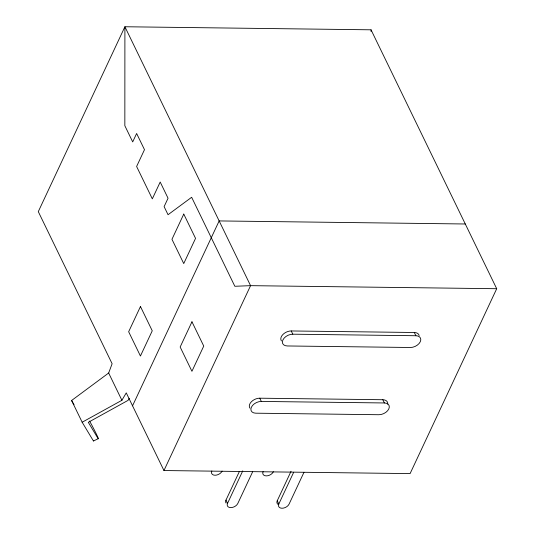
<?xml version="1.0" encoding="UTF-8"?>
<svg xmlns="http://www.w3.org/2000/svg" width="535" height="535" viewBox="0 0 535 535"><rect width="100%" height="100%" fill="white"/><g stroke="black" fill="none" stroke-linecap="round" stroke-linejoin="round"><path stroke-width="0.8" d="M371.036 31.478L371.043 29.813L124.902 26.75L38.293 211.633L112.123 363.74L108.658 373.015L71.603 400.494L82.163 422.242L92.314 439.135A12.74 0.502 62.2 0 0 93.625 440.86M132.546 405.811L219.149 220.928L465.289 223.991M163.957 470.539L250.567 285.657L124.902 26.75L124.842 125.718L132.693 141.902L136.632 133.496L144.49 149.68L136.612 166.485L152.321 198.846L160.199 182.04L168.05 198.224L164.111 206.624L168.043 214.716L191.644 197.281L234.838 286.278L250.567 285.657L496.707 288.719L410.098 473.602L163.957 470.539L126.26 392.871L121.9 400.294L82.163 422.242M226.084 503.101A5.832 3.718 -25.9 0 1 225.971 500.111L239.419 471.409M252.66 471.75L237.801 503.475A5.832 3.718 -25.9 0 1 230.705 507.615A5.832 3.718 -25.9 0 1 227.542 503.348L242.756 470.867M278.113 504.418A5.832 3.718 -25.9 0 1 277.25 500.747L291.047 471.295M303.94 472.392L289.081 504.11A5.832 3.718 -25.9 0 1 281.978 508.25A5.832 3.718 -25.9 0 1 278.822 503.983L293.682 472.265M129.243 398.348L128.052 400.367L88.315 422.316L97.123 436.975A13.181 0.515 62.2 0 0 96.989 435.35A13.181 0.515 62.2 0 0 89.566 421.038M93.531 440.96L98.286 438.687M281.457 340.942A8.165 5.203 -25.9 0 1 282.901 334.509A8.165 5.203 -25.9 0 1 291.241 330.958L414.311 332.496A8.165 5.203 -25.9 0 1 419.146 335.512M292.805 334.194L415.876 335.733A8.165 5.203 -25.9 0 1 420.303 341.704A8.165 5.203 -25.9 0 1 410.365 347.496L287.295 345.964A8.165 5.203 -25.9 0 1 282.875 339.992A8.165 5.203 -25.9 0 1 292.805 334.194L291.241 330.958M249.965 408.172A8.165 5.203 -25.9 0 1 251.41 401.738A8.165 5.203 -25.9 0 1 259.742 398.194L382.813 399.725A8.165 5.203 -25.9 0 1 387.708 404.172M261.314 401.431L384.384 402.962A8.165 5.203 -25.9 0 1 388.811 408.934A8.165 5.203 -25.9 0 1 378.874 414.725L255.804 413.194A8.165 5.203 -25.9 0 1 251.383 407.222A8.165 5.203 -25.9 0 1 261.314 401.431L259.742 398.194M71.603 400.494L74.037 404.701M371.043 29.813L496.707 288.719M414.311 332.496L415.876 335.733M382.813 399.725L384.384 402.962M277.25 500.747L278.822 503.983M225.971 500.111L227.542 503.348M108.658 373.015L121.9 400.294M222.092 471.108A5.832 3.718 -25.9 0 1 214.996 475.247A5.832 3.718 -25.9 0 1 211.833 470.981M273.372 471.75A5.832 3.718 -25.9 0 1 266.276 475.889A5.832 3.718 -25.9 0 1 263.113 471.623M140.464 306.535L128.654 331.74L140.438 356.016L152.248 330.804L140.464 306.535M183.766 214.087L171.956 239.299L183.739 263.574L195.549 238.363L183.766 214.087M191.965 321.802L180.155 347.014L191.931 371.283L203.741 346.071L191.965 321.802"/></g></svg>
